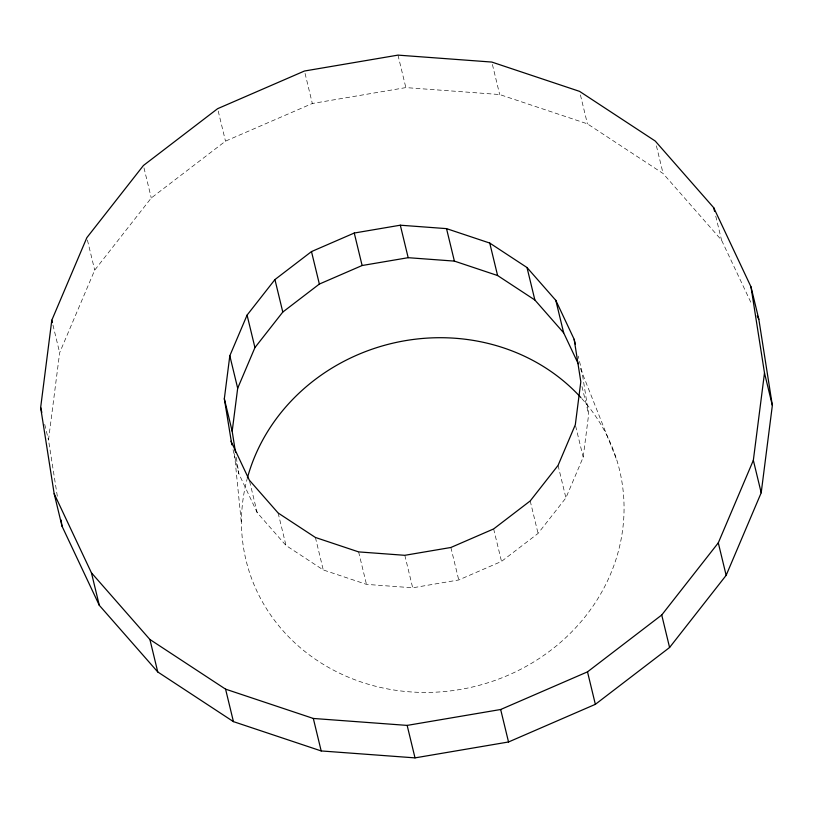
<?xml version="1.0" encoding="UTF-8"?>
<svg xmlns="http://www.w3.org/2000/svg" width="813" height="813" viewBox="0 0 813 813"><rect width="100%" height="100%" fill="white"/><g stroke="black" fill="none" stroke-linecap="round" stroke-linejoin="round"><path stroke-width="0.61" stroke-dasharray="4.07 3.05" d="M57.327 496.225L48.506 440.036L59.654 352.71L94.704 270.15L151.269 197.996L225.496 141.147L312.334 103.495L405.85 87.601L499.68 94.542L587.423 123.85L663.103 173.525L721.568 240.191L751.812 304.387M233.026 449.63L238.839 473.694L257.193 512.647L285.993 545.472L323.259 569.943L366.48 584.374L412.689 587.799L458.745 579.964L501.509 561.417L538.064 533.43L565.919 497.891L583.185 457.231L588.673 414.224L582.017 371.795L578.226 356.155M580.391 368.36L616.904 460.392M715.745 216.126L721.568 240.191M656.416 145.862L663.103 173.525M580.431 94.979L587.423 123.85M581.976 386.551L588.673 414.224M492.404 64.471L499.68 94.542M575.614 425.951L583.185 457.231M558.064 465.412L565.919 497.891M530.208 500.94L538.064 533.43M397.984 55.121L405.85 87.601M493.643 528.938L501.509 561.417M450.88 547.484L458.745 579.964M305.058 73.424L312.334 103.495M404.823 555.309L412.689 587.799M358.614 551.895L366.48 584.374M218.219 111.076L225.496 141.147M315.403 537.464L323.259 569.943M278.127 512.993L285.993 545.472M249.632 481.367L257.193 512.647M143.992 167.915L151.269 197.996M87.428 240.079L94.704 270.15M52.957 325.037L59.654 352.71M44.725 424.396L48.506 440.036M236.298 457.465L238.839 473.694M234.449 453.867L241.491 524.212M581.773 398.553A192.122 176.462 -13.6 0 1 474.111 686.619A192.122 176.462 -13.6 0 1 247.05 479.274"/><path stroke-width="1.22" d="M40.65 407.557L51.798 320.231L86.849 237.67L143.413 165.506L217.64 108.668L304.469 71.016L397.984 55.121L491.814 62.062L579.567 91.371L655.248 141.045L713.712 207.711L750.978 286.806L758.834 319.296L772.35 405.443L761.202 492.769L726.151 575.33L669.587 647.494L595.36 704.332L508.532 741.984L415.016 757.879L321.186 750.938L233.433 721.629L157.752 671.955L99.288 605.289L62.022 526.194L54.166 493.704L40.65 407.557L41.819 412.374M231.857 444.813L224.327 398.776L229.815 355.769L247.081 315.109L274.936 279.57L311.491 251.583L354.255 233.036L400.311 225.201L446.52 228.626L489.741 243.057L527.007 267.528L555.807 300.353L574.161 339.306L575.319 344.123M235.516 452.475L232.183 431.266L237.681 388.248L254.936 347.588L282.792 312.06L319.357 284.062L362.12 265.516L408.177 257.691L454.386 261.105L497.597 275.536L534.873 300.007L563.663 332.832L578.236 363.777M54.166 493.704L91.432 572.809L149.897 639.475L225.577 689.15L313.32 718.458L407.15 725.399L500.666 709.505L587.504 671.853L661.731 615.004L718.296 542.85L753.346 460.29L764.494 372.964L750.978 286.806M757.208 315.851L758.834 319.296M230.983 441.205L249.337 480.168L278.127 512.993L315.403 537.464L358.614 551.895L404.823 555.309L450.88 547.484L493.643 528.938L530.208 500.94L558.064 465.412L575.319 424.752L580.817 381.734L574.161 339.306M764.494 372.964L772.35 405.443M713.712 207.711L714.586 211.319M753.346 460.29L761.202 492.769M718.296 542.85L726.151 575.33M661.731 615.004L669.587 647.494M555.807 300.353L563.663 332.832M527.007 267.528L534.873 300.007M489.741 243.057L497.597 275.536M587.504 671.853L595.36 704.332M446.52 228.626L454.386 261.105M400.311 225.201L408.177 257.691M500.666 709.505L508.532 741.984M354.255 233.036L362.12 265.516M311.491 251.583L319.357 284.062M407.15 725.399L415.016 757.879M274.936 279.57L282.792 312.06M247.081 315.109L254.936 347.588M229.815 355.769L237.681 388.248M313.32 718.458L321.186 750.938M224.327 398.776L232.183 431.266M225.577 689.15L233.433 721.629M149.897 639.475L157.752 671.955M51.798 320.231L52.378 322.639M91.432 572.809L99.288 605.289M61.046 519.954L62.022 526.194M247.376 478.064A192.122 176.462 -13.6 0 1 391.409 343.523A192.122 176.462 -13.6 0 1 580.909 397.608"/></g></svg>
